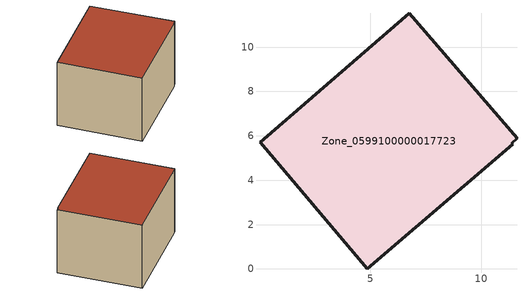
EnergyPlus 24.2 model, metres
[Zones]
Zone_0599100000017723
 floor ground (C_G): 11.61,5.88 11.37,5.67 11.41,5.62 4.86,0 0.03,5.71 0.2,5.85 6.75,11.53 z0
 wall outside (C_F): 11.37,5.67 11.61,5.88 6.75,11.53 0.2,5.85 0.03,5.71 4.86,0 11.41,5.62 11.37,5.67 z0:6.27
 roof outside (C_R): 6.75,11.53 0.2,5.85 0.03,5.71 4.86,0 11.41,5.62 11.37,5.67 11.61,5.88 z6.27
[BUILDING]
Pand.0599100000017723: North Axis=0; Terrain=City; Loads Convergence Tolerance Value=0.04; Temperature Convergence Tolerance Value=0.4; Solar Distribution=FullExterior; Maximum Number of Warmup Days=25; Minimum Number of Warmup Days=1
[Site:Location]
Rotterdam.The.Hague.AP_ZH_NLD Design_Conditions: Latitude=51.96; Longitude=4.45; Time Zone=1; Elevation=-4.5
[SITE:GROUNDTEMPERATURE:BUILDINGSURFACE]
18, 18, 18, 18, 18, 18, 18, 18, 18, 18, 18, 18
[MATERIAL] Thermal Absorptance=0.9; Solar Absorptance=0.7; Visible Absorptance=0.7
Name | Roughness | Thickness | Conductivity | Density | Specific Heat
G.TC.1992-2005 | MediumSmooth | 0.15 | 0.06 | 540 | 1210
F.TC.1992-2005 | Rough | 0.3 | 0.12 | 1920 | 840
R.TC.1992-2005 | MediumRough | 0.2 | 0.08 | 1500 | 1000
[CONSTRUCTION]
C_G: G.TC.1992-2005
C_F: F.TC.1992-2005
C_R: R.TC.1992-2005
[ZONE]
Zone_0599100000017723: Type=1; Multiplier=1; Ceiling Height=Autocalculate; Volume=Autocalculate; Floor Area=autocalculate; Part of Total Floor Area=Yes
[ZONEINFILTRATION:DESIGNFLOWRATE]
Infil_Zone_0599100000017723: Zone or ZoneList or Space or SpaceList=Zone_0599100000017723; Schedule=AlwaysOn; Design Flow Rate Calculation Method=Flow/Area; Flow Rate per Floor Area=0.0015; Constant Term Coefficient=1; Temperature Term Coefficient=0; Velocity Term Coefficient=0; Velocity Squared Term Coefficient=0
[HVACTEMPLATE:ZONE:IDEALLOADSAIRSYSTEM]
Zone_0599100000017723: Maximum Heating Supply Air Temperature=50; Minimum Cooling Supply Air Temperature=13; Maximum Heating Supply Air Humidity Ratio=0.0156; Minimum Cooling Supply Air Humidity Ratio=0.0077; Heating Limit=NoLimit; Cooling Limit=NoLimit; Dehumidification Control Type=ConstantSensibleHeatRatio; Cooling Sensible Heat Ratio=0.7; Dehumidification Setpoint=60; Humidification Control Type=None; Humidification Setpoint=30; Outdoor Air Method=None; Outdoor Air Flow Rate per Person=0.00944; Outdoor Air Flow Rate per Zone Floor Area=0; Outdoor Air Flow Rate per Zone=0; Demand Controlled Ventilation Type=None; Outdoor Air Economizer Type=NoEconomizer; Heat Recovery Type=None; Sensible Heat Recovery Effectiveness=0.7; Latent Heat Recovery Effectiveness=0.65
[ZONECONTROL:THERMOSTAT]
ThermostatControl_Zone_0599100000017723: Zone or ZoneList=Zone_0599100000017723; Control Type Schedule=DualSetpointControlType; Control 1=Thermostat_Zone_0599100000017723; Temperature Difference Between Cutout And Setpoint=0
[THERMOSTATSETPOINT:DUALSETPOINT]
Thermostat_Zone_0599100000017723: Heating Setpoint Temperature Schedule=HeatingSetpoint_Zone_0599100000017723; Cooling Setpoint Temperature Schedule=CoolingSetpoint_Zone_0599100000017723
[SCHEDULE:COMPACT]
HeatingSetpoint_Zone_0599100000017723: Through: 12/31, For: AllDays, Until: 24:00, 21
CoolingSetpoint_Zone_0599100000017723: Through: 12/31, For: AllDays, Until: 24:00, 24
DualSetpointControlType: Through: 12/31, For: AllDays, Until: 24:00, 4
AlwaysOn: Through: 12/31, For: AllDays, Until: 24:00, 1
